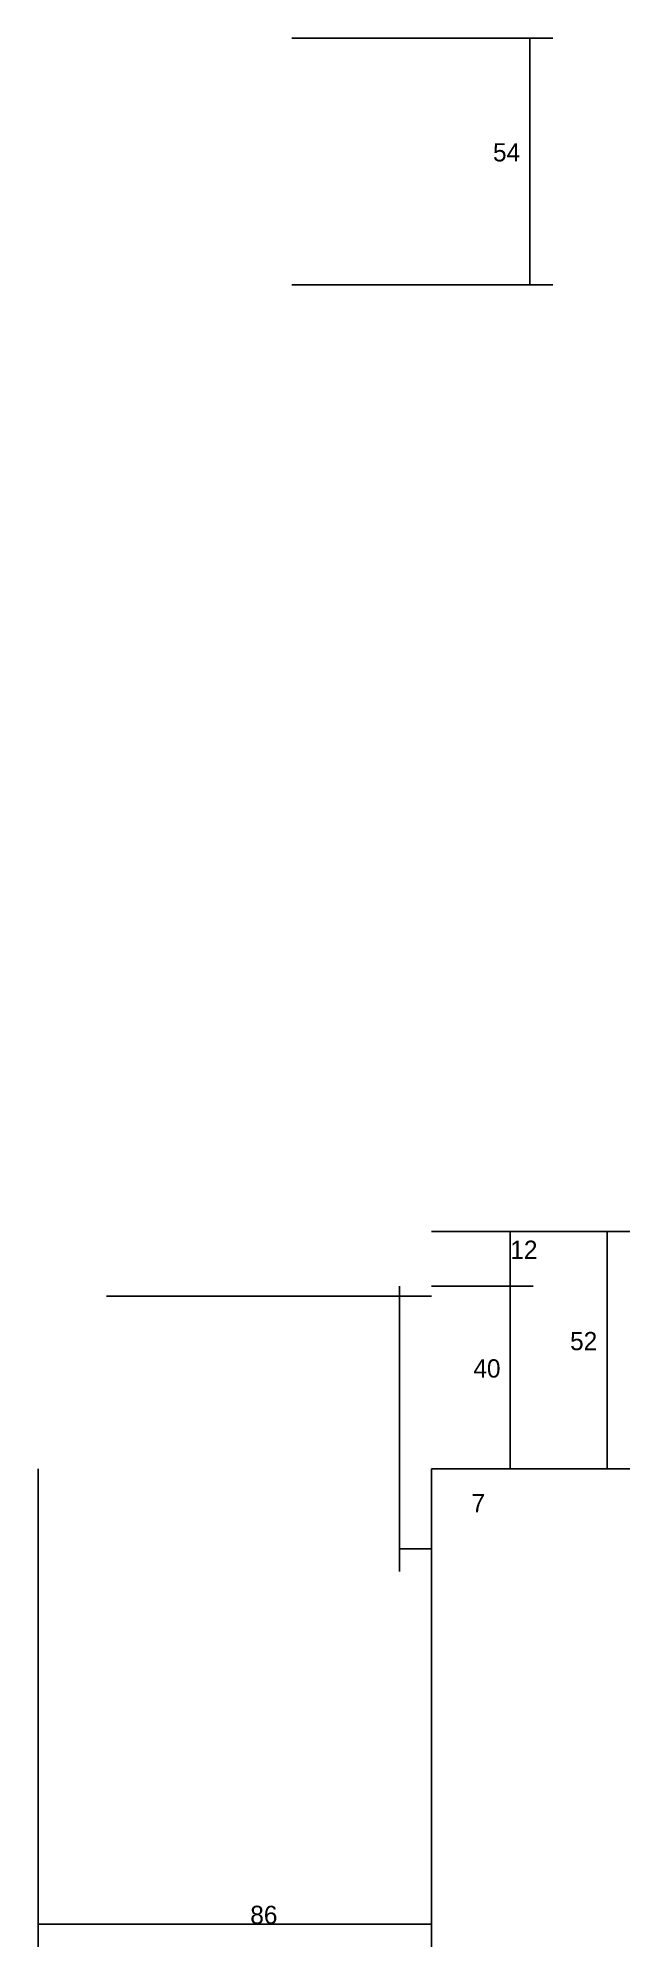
# Model space of a CAD drawing. Header units: metres. Extents: x 133211 to 134282, y 29869 to 30494.
# Drawn here: x 133210.8 to 133340.5, y 30021 to 30439.1 of the extents above.
import ezdxf

# ---------------------------------------------------------------- set-up
doc = ezdxf.new("R2010")
doc.units = ezdxf.units.M
doc.layers.add('COTA', color=241, linetype='Continuous')
doc.layers.add('SARR_2.2x7', color=40, linetype='Continuous')

msp = doc.modelspace()

# ---------------------------------------------------------------- linework, layer by layer
at = {"layer": 'COTA'}
for p, q in [((133266.4, 30439.1), (133323.6, 30439.1)), ((133318.6, 30385.1), (133318.6, 30439.1)), ((133266.4, 30385.1), (133323.6, 30385.1)), ((133297, 30177.7), (133319.3, 30177.7)), ((133297, 30177.7), (133340.5, 30177.7)), ((133314.3, 30165.7), (133314.3, 30177.7)), ((133335.5, 30125.7), (133335.5, 30177.7)), ((133297, 30165.7), (133319.3, 30165.7)), ((133297, 30165.7), (133319.3, 30165.7)), ((133314.3, 30125.7), (133314.3, 30165.7)), ((133210.8, 30125.7), (133210.8, 30021)), ((133290, 30125.7), (133290, 30103.2)), ((133297, 30125.7), (133297, 30021)), ((133297, 30125.7), (133319.3, 30125.7)), ((133297, 30125.7), (133340.5, 30125.7)), ((133297, 30125.7), (133297, 30103.2)), ((133290, 30108.2), (133297, 30108.2)), ((133210.8, 30026), (133297, 30026))]:
    msp.add_line(p, q, dxfattribs=at)
at = {"layer": 'SARR_2.2x7'}
for p, q in [((133225.8, 30163.5), (133297, 30163.5)), ((133290, 30125.7), (133290, 30165.7))]:
    msp.add_line(p, q, dxfattribs=at)

# ---------------------------------------------------------------- texts
at = {"layer": 'COTA'}
for s, p in [('54', (133310.5, 30412.1)), ('12', (133314.3, 30171.7)), ('52', (133327.4, 30151.7)), ('40', (133306.2, 30145.7)), ('7', (133305.8, 30116.2)), ('86', (133257.3, 30026))]:
    msp.add_text(s, height=4, dxfattribs=at).set_placement(p)

doc.saveas('drawing.dxf')
